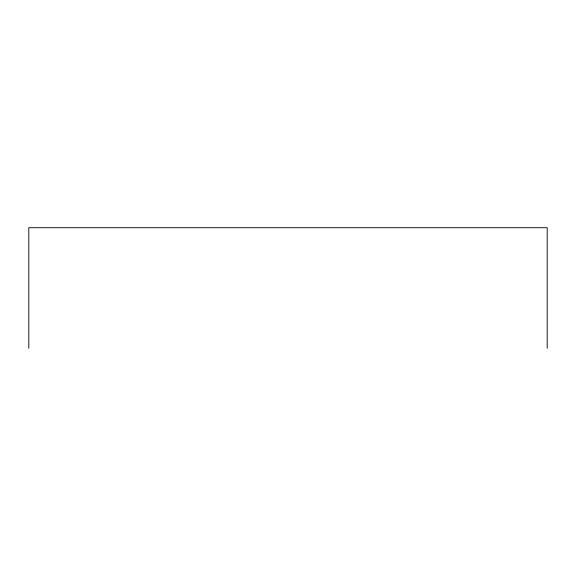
<?xml version="1.0" encoding="UTF-8"?>
<svg xmlns="http://www.w3.org/2000/svg" width="576" height="576" viewBox="0 0 576 576"><rect width="100%" height="100%" fill="white"/><g stroke="black" fill="none" stroke-linecap="round" stroke-linejoin="round"><path stroke-width="0.86" d="M547.2 348.286L547.2 227.714L28.8 227.714L28.8 348.286"/></g></svg>
